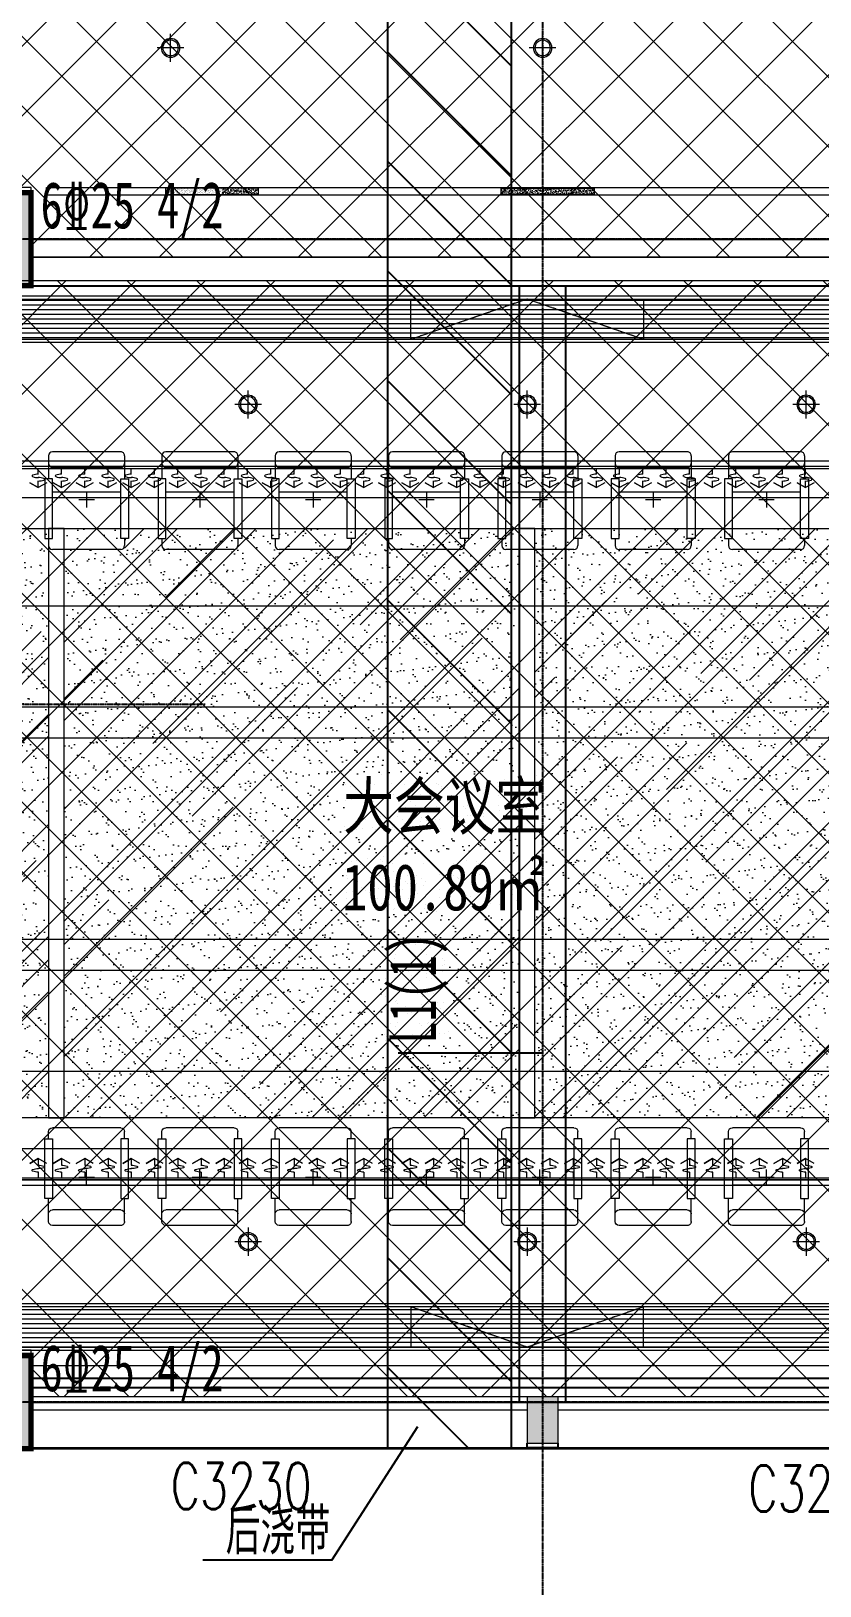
# Model space of a CAD drawing. Header units: millimetres. Extents: x 33621 to 401573, y -91663 to 133135.
# Drawn here: x 82197 to 87285, y 41226 to 51254 of the extents above; entities that cross this region are included whole.
import ezdxf

# ---------------------------------------------------------------- set-up
doc = ezdxf.new("R2010")
doc.units = ezdxf.units.MM
doc.header["$LTSCALE"] = 10
for name, pattern in [('CENTER2', [1.125, 0.75, -0.125, 0.125, -0.125]), ('DASH', [0.35, 0.25, -0.1]), ('DASHDOT2', [0.5, 0.25, -0.125, 0, -0.125]), ('DOTE', [2.42, 2, -0.2, 0.02, -0.2])]:
    doc.linetypes.add(name, pattern=pattern)
doc.layers.get('0').update_dxf_attribs({"color": 253})
doc.layers.add('0a', color=253, linetype='Continuous', plot=False)
for name, color, linetype in [('0a填充', 253, 'Continuous'), ('3', 253, 'Continuous'), ('GRID', 253, 'CENTER2'), ('S_COLUMFOCUS', 253, 'Continuous'), ('SURFACE', 253, 'Continuous'), ('TEXT', 253, 'Continuous'), ('WINDOW_TEXT', 253, 'Continuous'), ('柱', 253, 'Continuous'), ('梁', 253, 'Continuous'), ('梁原位标注', 253, 'Continuous'), ('梁集中标注', 253, 'Continuous'), ('次梁', 253, 'Continuous')]:
    doc.layers.add(name, color=color, linetype=linetype)
for name, color, linetype, lineweight in [('DS-4BS-FINISH【墙完成线】', 253, 'Continuous', 0), ('FC-FLOOR【地材分格】', 253, 'Continuous', 0), ('FF-FURN【成品家私】', 253, 'Continuous', 0), ('PUB_HATCH', 253, 'Continuous', 0), ('RC-FCU【空调设备】', 253, 'Continuous', 0), ('RC-FIN【天花轮廓线】', 253, 'Continuous', 0), ('RC-LIGHT【天花灯具】', 253, 'Continuous', 0), ('RC-LIGHT【灯带】', 253, 'DASHDOT2', 0), ('RC-STR【天花细线】', 253, 'Continuous', 0), ('RC-Text【天花文字】', 253, 'Continuous', 0), ('WALL', 253, 'Continuous', 0), ('WINDOW', 253, 'Continuous', 0)]:
    doc.layers.add(name, color=color, linetype=linetype, lineweight=lineweight)
doc.styles.add('_TCH_WINDOW', font='SIMPLEX', dxfattribs={"bigfont": 'GBCBIG'})
doc.styles.add('TSSD_Rein', font='Tssdeng.shx', dxfattribs={"width": 0.75, "bigfont": 'hztxt.shx'})
doc.styles.add('文字', font='')
doc.styles.get('文字').set_extended_font_data('SimSun')
doc.linetypes.add('LED', pattern='A,6,-3.5,["LED",Standard,S=2.54,R=0,X=-2.54,Y=-1.27],-4.8', length=14.3)
pattern_1 = [(180, (6014723.454, 1247207.627), (-4e-15, -30), [])]

# ---------------------------------------------------------------- blocks, each defined once
blk = doc.blocks.new('werftrfd')
for p, q in [((-630, -220), (-630, 220)), ((-559, 245), (-605, 245)), ((-25, 245), (-174, 245)), ((-100, -220), (-100, 220)), ((0, -220), (0, 220)), ((-559, -245), (-605, -245)), ((-25, -245), (-174, -245))]:
    blk.add_line(p, q)
at = {"color": 8}
for p, q in [((-260, -220), (-260, 220)), ((-260, 0), (-360, 0)), ((-310, -50), (-310, 50))]:
    blk.add_line(p, q, dxfattribs=at)
for points in [[(-559, 220), (-174, 220), (-174, 270), (-559, 270)], [(-559, -220), (-174, -220), (-174, -270), (-559, -270)]]:
    blk.add_lwpolyline(points, close=True)
for centre, start, end in [((-605, 220), 90, 180), ((-75, 220), 90, 180), ((-25, 220), 0, 90), ((-605, -220), 180, 270), ((-75, -220), 180, 270), ((-25, -220), 270, 0)]:
    blk.add_arc(centre, 25, start, end)
blk = doc.blocks.new('A$C434F664F')
at = {"layer": '0a填充'}
h = blk.add_hatch(color=256, dxfattribs=at)
h.paths.add_polyline_path([(936, 75), (942, 75), (942, 81), (936, 81)])
h.paths.add_polyline_path([(898, 99), (904, 99), (904, 105), (898, 105)])
h.paths.add_polyline_path([(864, 99), (870, 99), (870, 105), (864, 105)])
h.paths.add_polyline_path([(864, 75), (870, 75), (870, 81), (864, 81)])
h.paths.add_polyline_path([(792, 75), (798, 75), (798, 81), (792, 81)])
h.paths.add_polyline_path([(720, 75), (726, 75), (726, 81), (720, 81)])
h.paths.add_polyline_path([(648, 75), (654, 75), (654, 81), (648, 81)])
h.paths.add_polyline_path([(576, 75), (582, 75), (582, 81), (576, 81)])
h.paths.add_polyline_path([(504, 75), (510, 75), (510, 81), (504, 81)])
h.paths.add_polyline_path([(432, 75), (438, 75), (438, 81), (432, 81)])
h.paths.add_polyline_path([(360, 99), (366, 99), (366, 105), (360, 105)])
h.paths.add_polyline_path([(360, 75), (366, 75), (366, 81), (360, 81)])
h.paths.add_polyline_path([(326, 99), (332, 99), (332, 105), (326, 105)])
h.paths.add_polyline_path([(288, 75), (294, 75), (294, 81), (288, 81)])
h.paths.add_polyline_path([(216, 75), (222, 75), (222, 81), (216, 81)])
h.paths.add_polyline_path([(144, 75), (150, 75), (150, 81), (144, 81)])
h.paths.add_polyline_path([(72, 99), (78, 99), (78, 105), (72, 105)])
h.paths.add_polyline_path([(72, 75), (78, 75), (78, 81), (72, 81)])
h.paths.add_polyline_path([(38, 99), (44, 99), (44, 105), (38, 105)])
h.paths.add_polyline_path([(0, 75), (6, 75), (6, 81), (0, 81)])
h = blk.add_hatch(color=256, dxfattribs=at)
h.paths.add_polyline_path([(936, 0), (942, 0), (942, 6), (936, 6)])
h.paths.add_polyline_path([(864, 0), (870, 0), (870, 6), (864, 6)])
h.paths.add_polyline_path([(792, 0), (798, 0), (798, 6), (792, 6)])
h.paths.add_polyline_path([(720, 0), (726, 0), (726, 6), (720, 6)])
h.paths.add_polyline_path([(648, 0), (654, 0), (654, 6), (648, 6)])
h.paths.add_polyline_path([(576, 0), (582, 0), (582, 6), (576, 6)])
h.paths.add_polyline_path([(504, 0), (510, 0), (510, 6), (504, 6)])
h.paths.add_polyline_path([(432, 0), (438, 0), (438, 6), (432, 6)])
h.paths.add_polyline_path([(360, 0), (366, 0), (366, 6), (360, 6)])
h.paths.add_polyline_path([(288, 0), (294, 0), (294, 6), (288, 6)])
h.paths.add_polyline_path([(216, 0), (222, 0), (222, 6), (216, 6)])
h.paths.add_polyline_path([(144, 0), (150, 0), (150, 6), (144, 6)])
h.paths.add_polyline_path([(72, 0), (78, 0), (78, 6), (72, 6)])
h.paths.add_polyline_path([(0, 0), (6, 0), (6, 6), (0, 6)])
blk = doc.blocks.new('海龙0425175846')
at = {"layer": 'S_COLUMFOCUS'}
h = blk.add_hatch(dxfattribs=at)
h.set_pattern_fill('ANSI31', color=256, scale=40, style=0)
h.set_pattern_definition([(135, (2743012.7695, 242772.4294), (3.535533906, 3.535533906), [])])
h.paths.add_polyline_path([(14.442, 240.02), (6.442, 240.02), (6.442, 75.02), (14.442, 75.02)])
at = {"layer": 'GRID', "ltscale": 0.01}
for p, q in [((16.442, 257.02), (16.442, 50.038)), ((497.558, 153.02), (-487.558, 153.02)), ((-5.32, 123.02), (-105.795, 123.02)), ((497.558, 78.02), (-487.558, 78.02))]:
    blk.add_line(p, q, dxfattribs=at)
at = {"layer": 'S_COLUMFOCUS'}
blk.add_lwpolyline([(14.442, 240.02), (6.442, 240.02), (6.442, 75.02), (14.442, 75.02)], close=True, dxfattribs=at)
at = {"layer": 'TEXT'}
for q in [(8.399, 76.432), (-5.472, 67.821)]:
    blk.add_line((2.834, 67.821), q, dxfattribs=at)
at = {"layer": '柱', "const_width": 0.35}
for points in [[(-16.558, 150.02), (-16.558, 156.02), (-22.558, 156.02), (-22.558, 150.02)], [(-16.558, 75.02), (-16.558, 81.02), (-22.558, 81.02), (-22.558, 75.02)]]:
    blk.add_lwpolyline(points, close=True, dxfattribs=at)
at = {"layer": '梁', "ltscale": 0.01}
for p, q in [((-16.558, 153.02), (49.442, 153.02)), ((-16.558, 150.02), (49.442, 150.02)), ((-16.558, 78.02), (49.442, 78.02))]:
    blk.add_line(p, q, dxfattribs=at)
at = {"layer": '梁'}
blk.add_line((-16.558, 75.02), (49.442, 75.02), dxfattribs=at)
at = {"layer": '梁集中标注'}
blk.add_line((16.442, 100.52), (7.13, 100.52), dxfattribs=at)
at = {"layer": '次梁'}
for p, q in [((14.942, 78.02), (14.942, 150.02)), ((17.942, 78.02), (17.942, 150.02))]:
    blk.add_line(p, q, dxfattribs=at)
at = {"layer": '0a填充'}
blk.add_blockref('A$C434F664F', (-454.558, 75.02), dxfattribs=at)
at = {"layer": 'S_COLUMFOCUS', "style": 'TSSD_Rein', "width": 0.75}
blk.add_text('后浇带', height=3, dxfattribs=at).set_placement((-4.008, 68.193))
at = {"layer": '梁原位标注', "width": 0.7}
for p in [(-15.945, 153.72), (-15.945, 78.72)]:
    blk.add_text('6%%13225 4/2', height=3, dxfattribs=at).set_placement(p)
at = {"layer": '梁集中标注', "width": 0.7}
blk.add_text('L1(1)', height=3, rotation=90, dxfattribs=at).set_placement((9.555, 101.132))
blk = doc.blocks.new('$WINLIB2D$00000004')
for p, q in [((-0.5, 0.5), (0.5, 0.5)), ((-0.5, 0.5), (-0.5, -0.5)), ((0.5, -0.5), (0.5, 0.5)), ((-0.5, 0.2406), (0.5, 0.2406)), ((-0.5, -0.5), (0.5, -0.5))]:
    blk.add_line(p, q)
blk = doc.blocks.new('圆形筒灯')
at = {"color": 251, "linetype": 'DOTE', "ltscale": 43.504693}
blk.add_line((0, 91), (0, -91), dxfattribs=at)
at = {"color": 251, "linetype": 'DOTE', "ltscale": 41.297046}
blk.add_line((86, 0), (-86, 0), dxfattribs=at)
blk.add_ellipse((0, 0), major_axis=(-42.4, 42.4), ratio=1, start_param=2.355868237233172, end_param=8.639053544412757)
at = {"color": 251}
blk.add_ellipse((0, 0), major_axis=(35.4, 35.4), ratio=1, start_param=5.49871431692557, end_param=11.78189962410516, dxfattribs=at)
blk = doc.blocks.new('ZL_0814093391')
at = {"layer": 'RC-LIGHT【天花灯具】'}
h = blk.add_hatch(dxfattribs=at)
h.set_pattern_fill('AR-SAND', color=251, scale=0.316764)
h.set_pattern_definition([(37.5, (-300, -35), (-0.50683, 15.50283), [0, -12.2296, 0, -13.67785, 0, -13.07441]), (7.5, (-300, -35), (14.23926, 22.7064), [0, -6.59755, 0, -11.02274, 0, -4.22404]), (327.5, (-309.896, -35), (25.05575, 0.04552), [0, -4.0229, 0, -14.48243, 0, -18.90761]), (317.5, (-309.896, -35), (24.1867, 7.0616), [0, -2.01145, 0, -9.49404, 0, -10.86182])])
h.paths.add_polyline_path([(300, 5), (-300, 5), (-300, -35), (300, -35)])
blk.add_lwpolyline([(-300, 5), (300, 5), (300, -35), (-300, -35)], close=True, dxfattribs=at)
blk = doc.blocks.new('*U188')
for p, q in [((0, 0), (12750, 0)), ((12750, -12), (0, -12)), ((4575, -49), (4575, -12)), ((4575, -136), (4575, -93)), ((4725, -49), (4725, -12)), ((4725, -136), (4725, -93)), ((4875, -49), (4875, -12)), ((4875, -136), (4875, -93)), ((5025, -49), (5025, -12)), ((5025, -136), (5025, -93)), ((5175, -49), (5175, -12)), ((5175, -136), (5175, -93)), ((5325, -49), (5325, -12)), ((5325, -136), (5325, -93)), ((5475, -49), (5475, -12)), ((5475, -136), (5475, -93)), ((5625, -49), (5625, -12)), ((5625, -136), (5625, -93)), ((5775, -49), (5775, -12)), ((5775, -136), (5775, -93)), ((5925, -49), (5925, -12)), ((5925, -136), (5925, -93)), ((6075, -49), (6075, -12)), ((6075, -136), (6075, -93)), ((6225, -49), (6225, -12)), ((6225, -136), (6225, -93)), ((6375, -49), (6375, -12)), ((6375, -136), (6375, -93)), ((6525, -49), (6525, -12)), ((6525, -136), (6525, -93)), ((6675, -49), (6675, -12)), ((6675, -136), (6675, -93)), ((6825, -49), (6825, -12)), ((6825, -136), (6825, -93)), ((6975, -49), (6975, -12)), ((6975, -136), (6975, -93)), ((7125, -49), (7125, -12)), ((7125, -136), (7125, -93)), ((7275, -49), (7275, -12)), ((7275, -136), (7275, -93)), ((7425, -49), (7425, -12)), ((7425, -136), (7425, -93)), ((7575, -49), (7575, -12)), ((7575, -136), (7575, -93)), ((7725, -49), (7725, -12)), ((7725, -136), (7725, -93)), ((7875, -49), (7875, -12)), ((7875, -136), (7875, -93)), ((8025, -49), (8025, -12)), ((8025, -136), (8025, -93)), ((8175, -49), (8175, -12)), ((8175, -136), (8175, -93)), ((8325, -49), (8325, -12)), ((8325, -136), (8325, -93)), ((8475, -49), (8475, -12)), ((8475, -136), (8475, -93)), ((8625, -49), (8625, -12)), ((8625, -136), (8625, -93)), ((8775, -49), (8775, -12)), ((8775, -136), (8775, -93)), ((8925, -49), (8925, -12)), ((8925, -136), (8925, -93)), ((9075, -49), (9075, -12)), ((9075, -136), (9075, -93)), ((9225, -49), (9225, -12)), ((9225, -136), (9225, -93)), ((9375, -49), (9375, -12)), ((9375, -136), (9375, -93)), ((9525, -49), (9525, -12)), ((9525, -136), (9525, -93)), ((4520, -105), (4575, -136)), ((4630, -105), (4575, -136)), ((4575, -136), (4630, -105)), ((4670, -105), (4725, -136)), ((4780, -105), (4725, -136)), ((4725, -136), (4780, -105)), ((4820, -105), (4875, -136)), ((4930, -105), (4875, -136)), ((4875, -136), (4930, -105)), ((4970, -105), (5025, -136)), ((5080, -105), (5025, -136)), ((5025, -136), (5080, -105)), ((5120, -105), (5175, -136)), ((5230, -105), (5175, -136)), ((5175, -136), (5230, -105)), ((5270, -105), (5325, -136)), ((5380, -105), (5325, -136)), ((5325, -136), (5380, -105)), ((5420, -105), (5475, -136)), ((5530, -105), (5475, -136)), ((5475, -136), (5530, -105)), ((5570, -105), (5625, -136)), ((5680, -105), (5625, -136)), ((5625, -136), (5680, -105)), ((5720, -105), (5775, -136)), ((5830, -105), (5775, -136)), ((5775, -136), (5830, -105)), ((5870, -105), (5925, -136)), ((5980, -105), (5925, -136)), ((5925, -136), (5980, -105)), ((6020, -105), (6075, -136)), ((6130, -105), (6075, -136)), ((6075, -136), (6130, -105)), ((6170, -105), (6225, -136)), ((6280, -105), (6225, -136)), ((6225, -136), (6280, -105)), ((6320, -105), (6375, -136)), ((6430, -105), (6375, -136)), ((6375, -136), (6430, -105)), ((6470, -105), (6525, -136)), ((6580, -105), (6525, -136)), ((6525, -136), (6580, -105)), ((6620, -105), (6675, -136)), ((6730, -105), (6675, -136)), ((6675, -136), (6730, -105)), ((6770, -105), (6825, -136)), ((6880, -105), (6825, -136)), ((6825, -136), (6880, -105)), ((6920, -105), (6975, -136)), ((7030, -105), (6975, -136)), ((6975, -136), (7030, -105)), ((7070, -105), (7125, -136)), ((7180, -105), (7125, -136)), ((7125, -136), (7180, -105)), ((7220, -105), (7275, -136)), ((7330, -105), (7275, -136)), ((7275, -136), (7330, -105)), ((7370, -105), (7425, -136)), ((7480, -105), (7425, -136)), ((7425, -136), (7480, -105)), ((7520, -105), (7575, -136)), ((7630, -105), (7575, -136)), ((7575, -136), (7630, -105)), ((7670, -105), (7725, -136)), ((7780, -105), (7725, -136)), ((7725, -136), (7780, -105)), ((7820, -105), (7875, -136)), ((7930, -105), (7875, -136)), ((7875, -136), (7930, -105)), ((7970, -105), (8025, -136)), ((8080, -105), (8025, -136)), ((8025, -136), (8080, -105)), ((8120, -105), (8175, -136)), ((8230, -105), (8175, -136)), ((8175, -136), (8230, -105)), ((8270, -105), (8325, -136)), ((8380, -105), (8325, -136)), ((8325, -136), (8380, -105)), ((8420, -105), (8475, -136)), ((8530, -105), (8475, -136)), ((8475, -136), (8530, -105)), ((8570, -105), (8625, -136)), ((8680, -105), (8625, -136)), ((8625, -136), (8680, -105)), ((8720, -105), (8775, -136)), ((8830, -105), (8775, -136)), ((8775, -136), (8830, -105)), ((8870, -105), (8925, -136)), ((8980, -105), (8925, -136)), ((8925, -136), (8980, -105)), ((9020, -105), (9075, -136)), ((9130, -105), (9075, -136)), ((9075, -136), (9130, -105)), ((9170, -105), (9225, -136)), ((9280, -105), (9225, -136)), ((9225, -136), (9280, -105)), ((9320, -105), (9375, -136)), ((9430, -105), (9375, -136)), ((9375, -136), (9430, -105)), ((9470, -105), (9525, -136)), ((9580, -105), (9525, -136)), ((9525, -136), (9580, -105))]:
    blk.add_line(p, q)
at = {"extrusion": (0, 0, -1)}
for centre, major_axis, start_param, end_param in [((4540, -82), (3.69, -3.69), 1.137309, 3.57508), ((4573, -171), (-70.4, -70.4), 2.004284, 2.381239), ((4573, 6), (70.4, -70.4), 0.760354, 1.137309), ((4577, -149), (-70.4, -70.4), 2.33115, 2.708105), ((4577, 28), (70.4, -70.4), 0.433488, 0.810442), ((4610, -60), (3.69, -3.69), 4.278901, 6.716673), ((4690, -82), (3.69, -3.69), 1.137309, 3.57508), ((4723, -171), (-70.4, -70.4), 2.004284, 2.381239), ((4723, 6), (70.4, -70.4), 0.760354, 1.137309), ((4727, -149), (-70.4, -70.4), 2.33115, 2.708105), ((4727, 28), (70.4, -70.4), 0.433488, 0.810442), ((4760, -60), (3.69, -3.69), 4.278901, 6.716673), ((4840, -82), (3.69, -3.69), 1.137309, 3.57508), ((4873, -171), (-70.4, -70.4), 2.004284, 2.381239), ((4873, 6), (70.4, -70.4), 0.760354, 1.137309), ((4877, -149), (-70.4, -70.4), 2.33115, 2.708105), ((4877, 28), (70.4, -70.4), 0.433488, 0.810442), ((4910, -60), (3.69, -3.69), 4.278901, 6.716673), ((4990, -82), (3.69, -3.69), 1.137309, 3.57508), ((5023, -171), (-70.4, -70.4), 2.004284, 2.381239), ((5023, 6), (70.4, -70.4), 0.760354, 1.137309), ((5027, -149), (-70.4, -70.4), 2.33115, 2.708105), ((5027, 28), (70.4, -70.4), 0.433488, 0.810442), ((5060, -60), (3.69, -3.69), 4.278901, 6.716673), ((5140, -82), (3.69, -3.69), 1.137309, 3.57508), ((5173, -171), (-70.4, -70.4), 2.004284, 2.381239), ((5173, 6), (70.4, -70.4), 0.760354, 1.137309), ((5177, -149), (-70.4, -70.4), 2.33115, 2.708105), ((5177, 28), (70.4, -70.4), 0.433488, 0.810442), ((5210, -60), (3.69, -3.69), 4.278901, 6.716673), ((5290, -82), (3.69, -3.69), 1.137309, 3.57508), ((5323, -171), (-70.4, -70.4), 2.004284, 2.381239), ((5323, 6), (70.4, -70.4), 0.760354, 1.137309), ((5327, -149), (-70.4, -70.4), 2.33115, 2.708105), ((5327, 28), (70.4, -70.4), 0.433488, 0.810442), ((5360, -60), (3.69, -3.69), 4.278901, 6.716673), ((5440, -82), (3.69, -3.69), 1.137309, 3.57508), ((5473, -171), (-70.4, -70.4), 2.004284, 2.381239), ((5473, 6), (70.4, -70.4), 0.760354, 1.137309), ((5477, -149), (-70.4, -70.4), 2.33115, 2.708105), ((5477, 28), (70.4, -70.4), 0.433488, 0.810442), ((5510, -60), (3.69, -3.69), 4.278901, 6.716673), ((5590, -82), (3.69, -3.69), 1.137309, 3.57508), ((5623, -171), (-70.4, -70.4), 2.004284, 2.381239), ((5623, 6), (70.4, -70.4), 0.760354, 1.137309), ((5627, -149), (-70.4, -70.4), 2.33115, 2.708105), ((5627, 28), (70.4, -70.4), 0.433488, 0.810442), ((5660, -60), (3.69, -3.69), 4.278901, 6.716673), ((5740, -82), (3.69, -3.69), 1.137309, 3.57508), ((5773, -171), (-70.4, -70.4), 2.004284, 2.381239), ((5773, 6), (70.4, -70.4), 0.760354, 1.137309), ((5777, -149), (-70.4, -70.4), 2.33115, 2.708105), ((5777, 28), (70.4, -70.4), 0.433488, 0.810442), ((5810, -60), (3.69, -3.69), 4.278901, 6.716673), ((5890, -82), (3.69, -3.69), 1.137309, 3.57508), ((5923, -171), (-70.4, -70.4), 2.004284, 2.381239), ((5923, 6), (70.4, -70.4), 0.760354, 1.137309), ((5927, -149), (-70.4, -70.4), 2.33115, 2.708105), ((5927, 28), (70.4, -70.4), 0.433488, 0.810442), ((5960, -60), (3.69, -3.69), 4.278901, 6.716673), ((6040, -82), (3.69, -3.69), 1.137309, 3.57508), ((6073, -171), (-70.4, -70.4), 2.004284, 2.381239), ((6073, 6), (70.4, -70.4), 0.760354, 1.137309), ((6077, -149), (-70.4, -70.4), 2.33115, 2.708105), ((6077, 28), (70.4, -70.4), 0.433488, 0.810442), ((6110, -60), (3.69, -3.69), 4.278901, 6.716673), ((6190, -82), (3.69, -3.69), 1.137309, 3.57508), ((6223, -171), (-70.4, -70.4), 2.004284, 2.381239), ((6223, 6), (70.4, -70.4), 0.760354, 1.137309), ((6227, -149), (-70.4, -70.4), 2.33115, 2.708105), ((6227, 28), (70.4, -70.4), 0.433488, 0.810442), ((6260, -60), (3.69, -3.69), 4.278901, 6.716673), ((6340, -82), (3.69, -3.69), 1.137309, 3.57508), ((6373, -171), (-70.4, -70.4), 2.004284, 2.381239), ((6373, 6), (70.4, -70.4), 0.760354, 1.137309), ((6377, -149), (-70.4, -70.4), 2.33115, 2.708105), ((6377, 28), (70.4, -70.4), 0.433488, 0.810442), ((6410, -60), (3.69, -3.69), 4.278901, 6.716673), ((6490, -82), (3.69, -3.69), 1.137309, 3.57508), ((6523, -171), (-70.4, -70.4), 2.004284, 2.381239), ((6523, 6), (70.4, -70.4), 0.760354, 1.137309), ((6527, -149), (-70.4, -70.4), 2.33115, 2.708105), ((6527, 28), (70.4, -70.4), 0.433488, 0.810442), ((6560, -60), (3.69, -3.69), 4.278901, 6.716673), ((6640, -82), (3.69, -3.69), 1.137309, 3.57508), ((6673, -171), (-70.4, -70.4), 2.004284, 2.381239), ((6673, 6), (70.4, -70.4), 0.760354, 1.137309), ((6677, -149), (-70.4, -70.4), 2.33115, 2.708105), ((6677, 28), (70.4, -70.4), 0.433488, 0.810442), ((6710, -60), (3.69, -3.69), 4.278901, 6.716673), ((6790, -82), (3.69, -3.69), 1.137309, 3.57508), ((6823, -171), (-70.4, -70.4), 2.004284, 2.381239), ((6823, 6), (70.4, -70.4), 0.760354, 1.137309), ((6827, -149), (-70.4, -70.4), 2.33115, 2.708105), ((6827, 28), (70.4, -70.4), 0.433488, 0.810442), ((6860, -60), (3.69, -3.69), 4.278901, 6.716673), ((6940, -82), (3.69, -3.69), 1.137309, 3.57508), ((6973, -171), (-70.4, -70.4), 2.004284, 2.381239), ((6973, 6), (70.4, -70.4), 0.760354, 1.137309), ((6977, -149), (-70.4, -70.4), 2.33115, 2.708105), ((6977, 28), (70.4, -70.4), 0.433488, 0.810442), ((7010, -60), (3.69, -3.69), 4.278901, 6.716673), ((7090, -82), (3.69, -3.69), 1.137309, 3.57508), ((7123, -171), (-70.4, -70.4), 2.004284, 2.381239), ((7123, 6), (70.4, -70.4), 0.760354, 1.137309), ((7127, -149), (-70.4, -70.4), 2.33115, 2.708105), ((7127, 28), (70.4, -70.4), 0.433488, 0.810442), ((7160, -60), (3.69, -3.69), 4.278901, 6.716673), ((7240, -82), (3.69, -3.69), 1.137309, 3.57508), ((7273, -171), (-70.4, -70.4), 2.004284, 2.381239), ((7273, 6), (70.4, -70.4), 0.760354, 1.137309), ((7277, -149), (-70.4, -70.4), 2.33115, 2.708105), ((7277, 28), (70.4, -70.4), 0.433488, 0.810442), ((7310, -60), (3.69, -3.69), 4.278901, 6.716673), ((7390, -82), (3.69, -3.69), 1.137309, 3.57508), ((7423, -171), (-70.4, -70.4), 2.004284, 2.381239), ((7423, 6), (70.4, -70.4), 0.760354, 1.137309), ((7427, -149), (-70.4, -70.4), 2.33115, 2.708105), ((7427, 28), (70.4, -70.4), 0.433488, 0.810442), ((7460, -60), (3.69, -3.69), 4.278901, 6.716673), ((7540, -82), (3.69, -3.69), 1.137309, 3.57508), ((7573, -171), (-70.4, -70.4), 2.004284, 2.381239), ((7573, 6), (70.4, -70.4), 0.760354, 1.137309), ((7577, -149), (-70.4, -70.4), 2.33115, 2.708105), ((7577, 28), (70.4, -70.4), 0.433488, 0.810442), ((7610, -60), (3.69, -3.69), 4.278901, 6.716673), ((7690, -82), (3.69, -3.69), 1.137309, 3.57508), ((7723, -171), (-70.4, -70.4), 2.004284, 2.381239), ((7723, 6), (70.4, -70.4), 0.760354, 1.137309), ((7727, -149), (-70.4, -70.4), 2.33115, 2.708105), ((7727, 28), (70.4, -70.4), 0.433488, 0.810442), ((7760, -60), (3.69, -3.69), 4.278901, 6.716673), ((7840, -82), (3.69, -3.69), 1.137309, 3.57508), ((7873, -171), (-70.4, -70.4), 2.004284, 2.381239), ((7873, 6), (70.4, -70.4), 0.760354, 1.137309), ((7877, -149), (-70.4, -70.4), 2.33115, 2.708105), ((7877, 28), (70.4, -70.4), 0.433488, 0.810442), ((7910, -60), (3.69, -3.69), 4.278901, 6.716673), ((7990, -82), (3.69, -3.69), 1.137309, 3.57508), ((8023, -171), (-70.4, -70.4), 2.004284, 2.381239), ((8023, 6), (70.4, -70.4), 0.760354, 1.137309), ((8027, -149), (-70.4, -70.4), 2.33115, 2.708105), ((8027, 28), (70.4, -70.4), 0.433488, 0.810442), ((8060, -60), (3.69, -3.69), 4.278901, 6.716673), ((8140, -82), (3.69, -3.69), 1.137309, 3.57508), ((8173, -171), (-70.4, -70.4), 2.004284, 2.381239), ((8173, 6), (70.4, -70.4), 0.760354, 1.137309), ((8177, -149), (-70.4, -70.4), 2.33115, 2.708105), ((8177, 28), (70.4, -70.4), 0.433488, 0.810442), ((8210, -60), (3.69, -3.69), 4.278901, 6.716673), ((8290, -82), (3.69, -3.69), 1.137309, 3.57508), ((8323, -171), (-70.4, -70.4), 2.004284, 2.381239), ((8323, 6), (70.4, -70.4), 0.760354, 1.137309), ((8327, -149), (-70.4, -70.4), 2.33115, 2.708105), ((8327, 28), (70.4, -70.4), 0.433488, 0.810442), ((8360, -60), (3.69, -3.69), 4.278901, 6.716673), ((8440, -82), (3.69, -3.69), 1.137309, 3.57508), ((8473, -171), (-70.4, -70.4), 2.004284, 2.381239), ((8473, 6), (70.4, -70.4), 0.760354, 1.137309), ((8477, -149), (-70.4, -70.4), 2.33115, 2.708105), ((8477, 28), (70.4, -70.4), 0.433488, 0.810442), ((8510, -60), (3.69, -3.69), 4.278901, 6.716673), ((8590, -82), (3.69, -3.69), 1.137309, 3.57508), ((8623, -171), (-70.4, -70.4), 2.004284, 2.381239), ((8623, 6), (70.4, -70.4), 0.760354, 1.137309), ((8627, -149), (-70.4, -70.4), 2.33115, 2.708105), ((8627, 28), (70.4, -70.4), 0.433488, 0.810442), ((8660, -60), (3.69, -3.69), 4.278901, 6.716673), ((8740, -82), (3.69, -3.69), 1.137309, 3.57508), ((8773, -171), (-70.4, -70.4), 2.004284, 2.381239), ((8773, 6), (70.4, -70.4), 0.760354, 1.137309), ((8777, -149), (-70.4, -70.4), 2.33115, 2.708105), ((8777, 28), (70.4, -70.4), 0.433488, 0.810442), ((8810, -60), (3.69, -3.69), 4.278901, 6.716673), ((8890, -82), (3.69, -3.69), 1.137309, 3.57508), ((8923, -171), (-70.4, -70.4), 2.004284, 2.381239), ((8923, 6), (70.4, -70.4), 0.760354, 1.137309), ((8927, -149), (-70.4, -70.4), 2.33115, 2.708105), ((8927, 28), (70.4, -70.4), 0.433488, 0.810442), ((8960, -60), (3.69, -3.69), 4.278901, 6.716673), ((9040, -82), (3.69, -3.69), 1.137309, 3.57508), ((9073, -171), (-70.4, -70.4), 2.004284, 2.381239), ((9073, 6), (70.4, -70.4), 0.760354, 1.137309), ((9077, -149), (-70.4, -70.4), 2.33115, 2.708105), ((9077, 28), (70.4, -70.4), 0.433488, 0.810442), ((9110, -60), (3.69, -3.69), 4.278901, 6.716673), ((9190, -82), (3.69, -3.69), 1.137309, 3.57508), ((9223, -171), (-70.4, -70.4), 2.004284, 2.381239), ((9223, 6), (70.4, -70.4), 0.760354, 1.137309), ((9227, -149), (-70.4, -70.4), 2.33115, 2.708105), ((9227, 28), (70.4, -70.4), 0.433488, 0.810442), ((9260, -60), (3.69, -3.69), 4.278901, 6.716673), ((9340, -82), (3.69, -3.69), 1.137309, 3.57508), ((9373, -171), (-70.4, -70.4), 2.004284, 2.381239), ((9373, 6), (70.4, -70.4), 0.760354, 1.137309), ((9377, -149), (-70.4, -70.4), 2.33115, 2.708105), ((9377, 28), (70.4, -70.4), 0.433488, 0.810442), ((9410, -60), (3.69, -3.69), 4.278901, 6.716673), ((9490, -82), (3.69, -3.69), 1.137309, 3.57508), ((9523, -171), (-70.4, -70.4), 2.004284, 2.381239), ((9523, 6), (70.4, -70.4), 0.760354, 1.137309), ((9527, -149), (-70.4, -70.4), 2.33115, 2.708105), ((9527, 28), (70.4, -70.4), 0.433488, 0.810442), ((9560, -60), (3.69, -3.69), 4.278901, 6.716673)]:
    blk.add_ellipse(centre, major_axis=major_axis, ratio=1, start_param=start_param, end_param=end_param, dxfattribs=at)
blk = doc.blocks.new('ZL_0610162199')
at = {"layer": 'RC-LIGHT【天花灯具】'}
h = blk.add_hatch(dxfattribs=at)
h.set_pattern_fill('AR-RROOF', color=250, scale=30, angle=45, double=1)
h.set_pattern_definition([(45, (-80840.3, -48045.3), (646.5784, 1724.209), [11430, -1524, 3810, -762]), (45, (-80393, -47059.2), (-1255.44, 177.809), [2286, -251.46, 4572, -571.5]), (45, (-81028.85, -47317.86), (2440.8336, 3162.8462), [6096, -1066.8, 3048, -762])])
h.paths.add_polyline_path([(-1468.75, 0), (1468.75, 0), (1468.75, -3800), (-1468.75, -3800)])
h = blk.add_hatch(dxfattribs=at)
h.set_pattern_fill('AR-SAND', color=250, scale=3, double=1)
h.set_pattern_definition([(37.5, (-80840.26, -48045.26), (-4.8001, 146.82397), [0, -115.824, 0, -129.54, 0, -123.825]), (7.5, (-80840.26, -48045.26), (134.857, 215.04753), [0, -62.484, 0, -104.394, 0, -40.005]), (327.5, (-80933.99, -48045.26), (237.29771, 0.43116), [0, -38.1, 0, -137.16, 0, -179.07]), (317.5, (-80933.99, -48045.26), (229.06694, 66.8788), [0, -19.05, 0, -89.916, 0, -102.87])])
h.paths.add_polyline_path([(-1468.75, 0), (1468.75, 0), (1468.75, -3800), (-1468.75, -3800)])
blk.add_lwpolyline([(-1468.75, 0), (1468.75, 0), (1468.75, -3800), (-1468.75, -3800)], close=True, dxfattribs=at)

msp = doc.modelspace()

# ---------------------------------------------------------------- hatches: boundary and pattern name
at = {"layer": 'FC-FLOOR【地材分格】'}
h = msp.add_hatch(dxfattribs=at)
h.set_pattern_fill('ANSI37', color=256, scale=100, double=1)
h.paths.add_polyline_path([(103421.5, 52045.3), (103421.5, 50245.3), (103196.5, 50245.3), (103196.5, 49795.3), (101395.5, 49795.3), (101395.5, 47615.3), (99953.9, 47615.3), (99953.9, 49795.3), (97828.9, 49795.3), (97828.9, 49645.3), (99803.9, 49645.3), (99803.9, 47615.3), (96146.5, 47615.3), (96146.5, 49645.3), (96596.5, 49645.3), (96596.5, 50245.3), (95996.5, 50245.3), (95996.5, 49795.3), (89396.5, 49795.3), (89396.5, 50245.3), (88796.5, 50245.3), (88796.5, 49795.3), (82196.5, 49795.3), (82196.5, 50245.3), (81596.5, 50245.3), (81596.5, 49795.3), (74996.5, 49795.3), (74996.5, 50245.3), (74396.5, 50245.3), (74396.5, 49645.3), (74621.5, 49645.3), (74621.5, 46044), (71170.5, 46044), (71170.5, 49645.3), (72996.5, 49645.3), (72996.5, 49795.3), (69195.5, 49795.3), (69195.5, 49645.3), (71020.5, 49645.3), (71020.5, 46044), (67571.5, 46044), (67571.5, 49645.3), (67796.5, 49645.3), (67796.5, 50245.3), (67196.5, 50245.3), (67196.5, 49795.3), (60596.5, 49795.3), (60596.5, 50245.3), (59996.5, 50245.3), (59996.5, 49645.3), (60220.5, 49645.3), (60220.5, 46044), (56770.5, 46044), (56770.5, 49645.3), (58596.5, 49645.3), (58596.5, 49795.3), (54795.5, 49795.3), (54795.5, 49645.3), (56620.5, 49645.3), (56620.5, 46044), (53170.5, 46044), (53170.5, 49635.7), (53396.5, 49635.7), (53396.5, 50245.3), (52796.5, 50245.3), (52796.5, 49795.3), (46196.5, 49795.3), (46196.5, 50245.3), (45596.5, 50245.3), (45596.5, 49645.3), (46046.5, 49645.3), (46046.5, 47615.3), (42346.5, 47615.3), (42346.5, 49645.3), (44183.9, 49645.3), (44183.9, 49795.3), (38996.5, 49795.3), (38996.5, 52045.3), (56769.3, 52039), (56769.3, 58345.3), (59996.5, 58345.3), (59996.5, 52045.3), (85571.5, 52045.3), (85571.5, 58345.3), (88796.5, 58345.3), (88796.5, 52045.3)])
h = msp.add_hatch(dxfattribs=at)
h.set_pattern_fill('ANSI37', color=256, scale=100, double=1)
h.paths.add_polyline_path([(78371.5, 49645.3), (92421.5, 49645.3), (92421.5, 48445.3), (92621.5, 48445.3), (92621.5, 43845.3), (92421.5, 43845.3), (92421.5, 42445.3), (89396.5, 42445.3), (89396.5, 42745.3), (88796.5, 42745.3), (88796.5, 42445.3), (82196.5, 42445.3), (82196.5, 42745.3), (81596.5, 42745.3), (81596.5, 42445.3), (78371.5, 42445.3)])
at = {"layer": 'PUB_HATCH'}
msp.add_hatch(color=256, dxfattribs=at).paths.add_polyline_path([(85596.5, 42445.3), (85396.5, 42445.3), (85396.5, 42145.3), (85596.5, 42145.3)])
at = {"layer": 'RC-FCU【空调设备】'}
h = msp.add_hatch(dxfattribs=at)
h.set_pattern_fill('_USER', color=8, scale=30, angle=180, pattern_type=0)
h.set_pattern_definition(pattern_1)
h.paths.add_polyline_path([(78991.5, 49525.3), (78991.5, 49265.3), (91801.5, 49265.3), (91801.5, 49525.3)])
h = msp.add_hatch(dxfattribs=at)
h.set_pattern_fill('_USER', color=8, scale=30, angle=180, pattern_type=0)
h.set_pattern_definition(pattern_1)
h.paths.add_polyline_path([(78991.5, 42765.3), (78991.5, 43025.3), (91801.5, 43025.3), (91801.5, 42765.3)])

# ---------------------------------------------------------------- linework, layer by layer
at = {"layer": '3'}
for points in [[(82196.5, 42565.3), (88796.5, 42565.3)], [(82196.5, 42505.3), (88796.5, 42505.3)]]:
    msp.add_lwpolyline(points, dxfattribs=at)
at = {"layer": 'DS-4BS-FINISH【墙完成线】'}
for points in [[(95996.5, 49795.3), (89396.5, 49795.3), (89396.5, 50245.3), (88796.5, 50245.3), (88796.5, 49795.3), (82196.5, 49795.3), (82196.5, 50245.3), (81596.5, 50245.3), (81596.5, 49795.3), (74996.5, 49795.3), (74996.5, 50245.3), (74396.5, 50245.3)], [(78371.5, 49645.3), (92421.5, 49645.3), (92421.5, 48445.3), (92621.5, 48445.3), (92621.5, 43845.3), (92421.5, 43845.3), (92421.5, 42445.3), (89396.5, 42445.3), (89396.5, 42745.3), (88796.5, 42745.3), (88796.5, 42445.3), (82196.5, 42445.3), (82196.5, 42745.3), (81596.5, 42745.3), (81596.5, 42445.3), (78371.5, 42445.3), (78371.5, 49645.3)]]:
    msp.add_lwpolyline(points, dxfattribs=at)
at = {"layer": 'FF-FURN【成品家私】'}
for points in [[(81529.1, 44545.3), (89629.1, 44545.3), (89629.1, 47545.3), (81529.1, 47545.3)], [(89429.1, 45195.3), (81929.1, 45195.3), (81929.1, 46895.3), (89429.1, 46895.3)], [(89229.1, 45395.3), (82129.1, 45395.3), (82129.1, 46695.3), (89229.1, 46695.3)]]:
    msp.add_lwpolyline(points, close=True, dxfattribs=at)
at = {"layer": 'RC-FCU【空调设备】'}
for points in [[(91821.5, 49545.3), (91821.5, 49245.3), (78971.5, 49245.3), (78971.5, 49545.3)], [(91821.5, 42745.3), (91821.5, 43045.3), (78971.5, 43045.3), (78971.5, 42745.3)]]:
    msp.add_lwpolyline(points, close=True, dxfattribs=at)
at = {"layer": 'RC-FCU【空调设备】', "color": 8}
for points in [[(91801.5, 49525.3), (91801.5, 49265.3), (78991.5, 49265.3), (78991.5, 49525.3)], [(91801.5, 42765.3), (91801.5, 43025.3), (78991.5, 43025.3), (78991.5, 42765.3)]]:
    msp.add_lwpolyline(points, close=True, dxfattribs=at)
at = {"layer": 'RC-FCU【空调设备】', "color": 8, "linetype": 'DASH'}
for points in [[(86146.4, 49525.3), (86146.4, 49265.3), (84646.4, 49265.3), (84646.4, 49525.3)], [(86146.4, 42765.3), (86146.4, 43025.3), (84646.4, 43025.3), (84646.4, 42765.3)]]:
    msp.add_lwpolyline(points, close=True, dxfattribs=at)
for points in [[(86146.4, 49265.3), (85396.4, 49525.3), (84646.4, 49265.3)], [(86146.4, 43025.3), (85396.4, 42765.3), (84646.4, 43025.3)]]:
    msp.add_lwpolyline(points, dxfattribs=at)
at = {"layer": 'RC-FIN【天花轮廓线】'}
msp.add_line((88796.5, 42645.3), (82196.5, 42645.3), dxfattribs=at)
for points in [[(91821.5, 43845.3), (91821.5, 48445.3), (78971.5, 48445.3), (78971.5, 43845.3)], [(91621.5, 44045.3), (79171.5, 44045.3), (79171.5, 48245.3), (91621.5, 48245.3)]]:
    msp.add_lwpolyline(points, close=True, dxfattribs=at)
at = {"layer": 'RC-LIGHT【灯带】', "color": 2, "linetype": 'LED', "ltscale": 10}
msp.add_lwpolyline([(91856.5, 43810.3), (91856.5, 48480.3), (78936.5, 48480.3), (78936.5, 43810.3)], close=True, dxfattribs=at)
at = {"layer": 'RC-STR【天花细线】'}
for points in [[(82296.5, 50195.3), (82296.5, 50245.3), (88696.5, 50245.3), (88696.5, 50195.3)], [(91421.5, 44245.3), (79371.5, 44245.3), (79371.5, 48045.3), (91421.5, 48045.3)], [(82309, 44245.3), (82409, 44245.3), (82409, 48045.3), (82309, 48045.3)], [(85346.5, 44245.3), (85446.5, 44245.3), (85446.5, 48045.3), (85346.5, 48045.3)]]:
    msp.add_lwpolyline(points, close=True, dxfattribs=at)
at = {"layer": 'SURFACE'}
for p, q in [((85396.5, 42115.3), (85396.5, 42145.3)), ((85596.5, 42115.3), (85596.5, 42145.3)), ((85596.5, 42115.3), (85396.5, 42115.3))]:
    msp.add_line(p, q, dxfattribs=at)
at = {"layer": 'WALL', "color": 6}
for p, q in [((82196.5, 49795.3), (88796.5, 49795.3)), ((82196.5, 49645.3), (88796.5, 49645.3)), ((85596.5, 42445.3), (85396.5, 42445.3)), ((85396.5, 42445.3), (85396.5, 42145.3)), ((85596.5, 42145.3), (85596.5, 42445.3)), ((85396.5, 42145.3), (85596.5, 42145.3))]:
    msp.add_line(p, q, dxfattribs=at)

# ---------------------------------------------------------------- block references
at = {"layer": '0a', "xscale": 100, "yscale": 100, "zscale": 100}
msp.add_blockref('海龙0425175846', (83852.3, 34609.4), dxfattribs=at)
at = {"layer": 'FF-FURN【成品家私】', "rotation": 90.00000000332567}
for p in [(82554.5, 48539.9), (83285.5, 48539.9), (84016.5, 48539.9), (84747.5, 48539.9), (85478.4, 48539.9), (86209.4, 48539.9), (86940.4, 48539.9)]:
    msp.add_blockref('werftrfd', p, dxfattribs=at)
at = {"layer": 'FF-FURN【成品家私】', "xscale": -1, "rotation": 89.99999999667433}
for p in [(82554.5, 43550.6), (83285.5, 43550.6), (84016.5, 43550.6), (84747.5, 43550.6), (85478.4, 43550.6), (86209.4, 43550.6), (86940.4, 43550.6)]:
    msp.add_blockref('werftrfd', p, dxfattribs=at)
at = {"layer": 'RC-FCU【空调设备】', "ltscale": 10, "xscale": -1}
msp.add_blockref('*U188', (91767.9, 48445.3), dxfattribs=at)
at = {"layer": 'RC-FCU【空调设备】', "ltscale": 10, "rotation": 180}
msp.add_blockref('*U188', (91767.9, 43845.3), dxfattribs=at)
at = {"layer": 'RC-LIGHT【天花灯具】', "xscale": -1, "rotation": 180}
for name, p in [('圆形筒灯', (83096.5, 51145.3)), ('圆形筒灯', (85496.5, 51145.3)), ('ZL_0814093391', (83364, 50205.3)), ('圆形筒灯', (83596.5, 48845.3)), ('圆形筒灯', (85396.5, 48845.3)), ('圆形筒灯', (87196.5, 48845.3))]:
    msp.add_blockref(name, p, dxfattribs=at)
at = {"layer": 'RC-LIGHT【天花灯具】', "rotation": 179.9999999999999}
msp.add_blockref('ZL_0814093391', (85529.1, 50205.3), dxfattribs=at)
at = {"layer": 'RC-LIGHT【天花灯具】'}
for name, p in [('ZL_0610162199', (80840.3, 48045.3)), ('ZL_0610162199', (83877.8, 48045.3)), ('ZL_0610162199', (86915.3, 48045.3)), ('圆形筒灯', (83596.5, 43445.3)), ('圆形筒灯', (85396.5, 43445.3)), ('圆形筒灯', (87196.5, 43445.3))]:
    msp.add_blockref(name, p, dxfattribs=at)
at = {"layer": 'WINDOW'}
ref = msp.add_blockref('$WINLIB2D$00000004', (83796.5, 42280.3), dxfattribs=dict(at, xscale=3200, yscale=-330, zscale=3200, rotation=180))
ref.add_attrib('A', 'C3230', (83097.6, 41721.5), dxfattribs={"layer": 'WINDOW_TEXT', "height": 297.5, "style": '_TCH_WINDOW', "width": 0.705882})
ref = msp.add_blockref('$WINLIB2D$00000004', (87196.5, 42280.3), dxfattribs=dict(at, xscale=3200, yscale=-330, zscale=3200, rotation=180))
ref.add_attrib('A', 'C3230', (86823.3, 41704.8), dxfattribs={"layer": 'WINDOW_TEXT', "height": 297.5, "style": '_TCH_WINDOW', "width": 0.705882})

# ---------------------------------------------------------------- texts
at = {"layer": 'RC-Text【天花文字】', "style": '文字', "width": 0.8}
for s, p in [('大会议室', (84209.5, 46106.1)), ('100.89㎡', (84202.4, 45582.5))]:
    msp.add_text(s, height=300, dxfattribs=at).set_placement(p)

doc.saveas('drawing.dxf')
